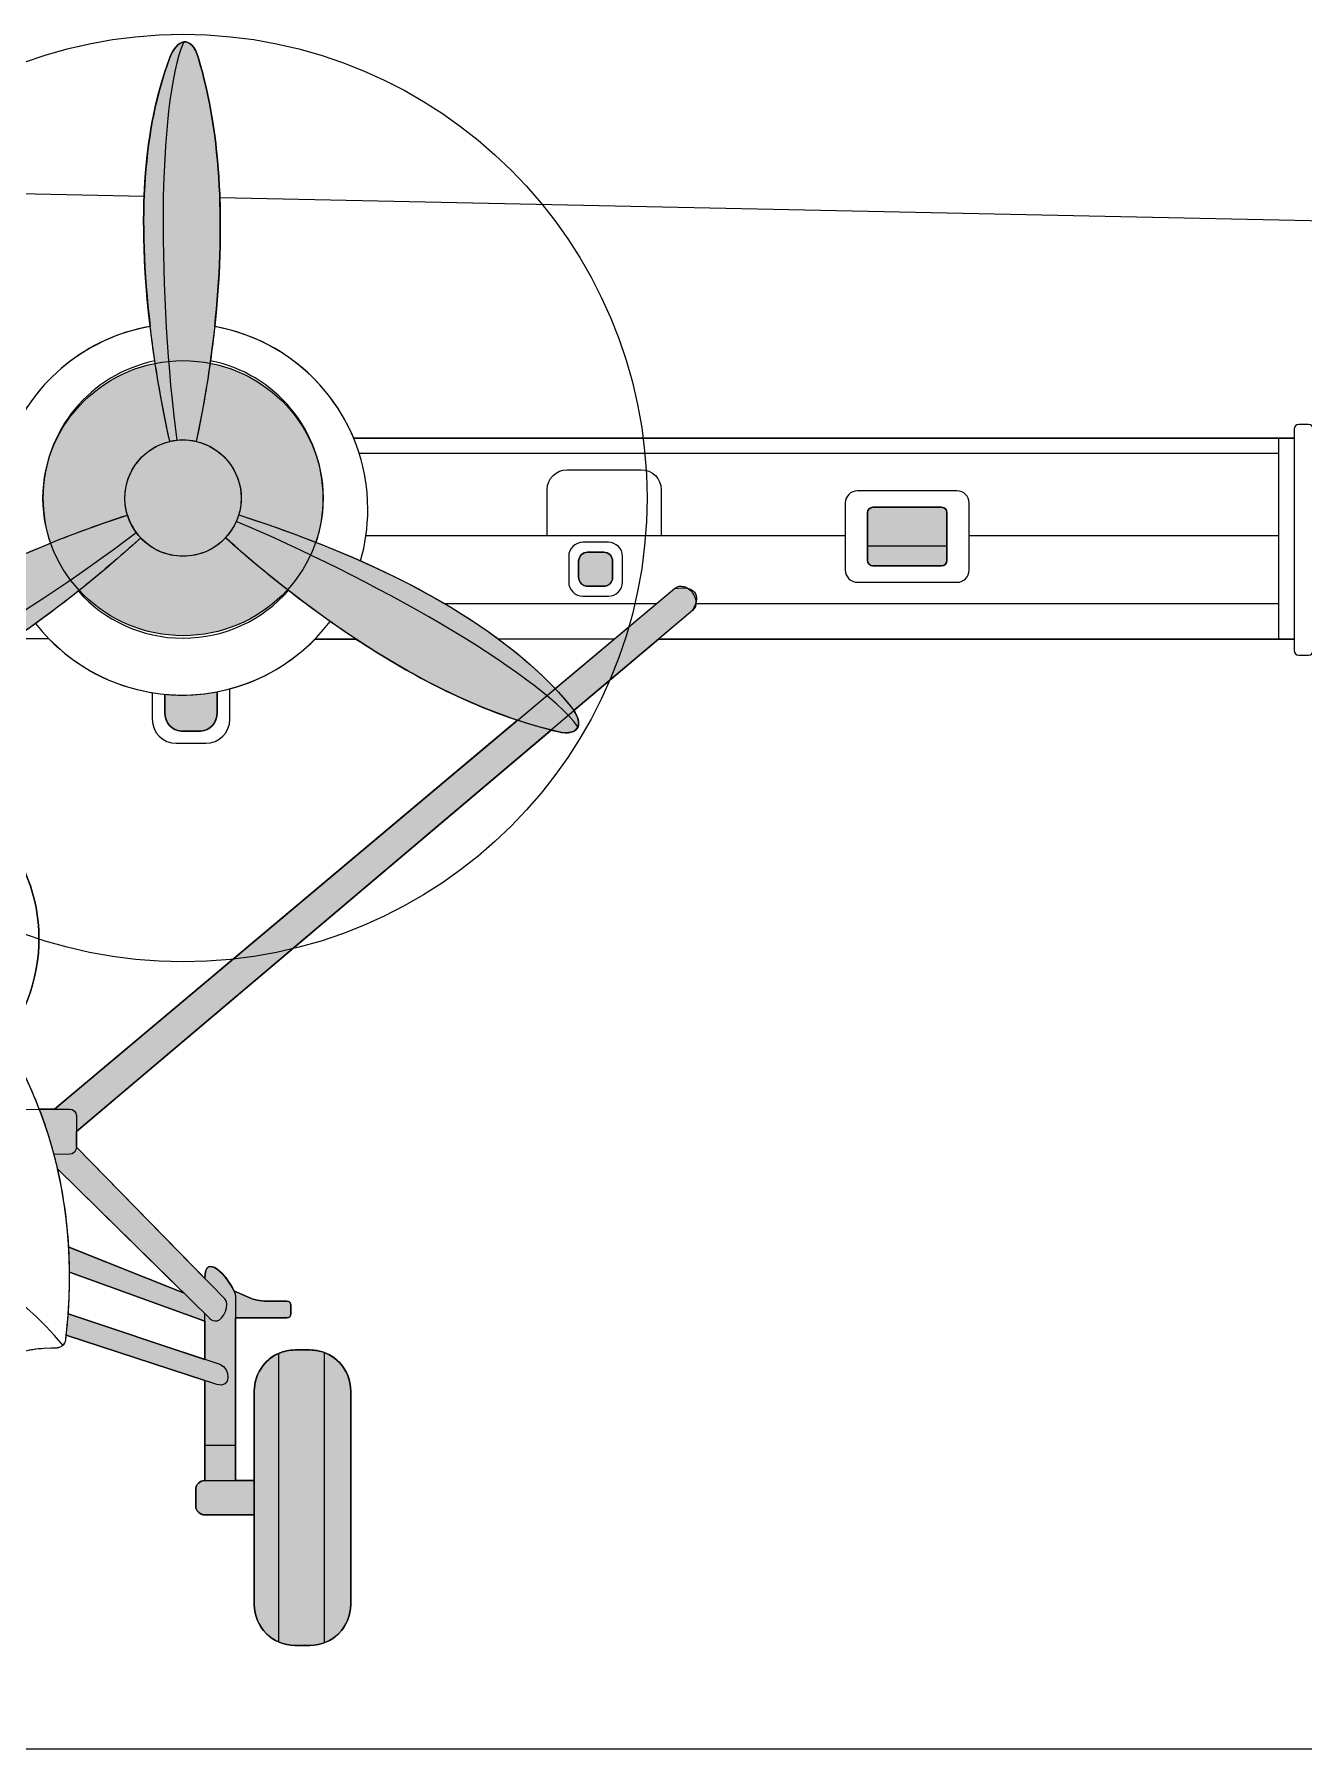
# Model space of a CAD drawing. Extents: x 65 to 351, y 40 to 244.
# Drawn here: x 258.28 to 277.79, y 198.08 to 224.43 of the extents above; entities that cross this region are included whole.
import ezdxf

# ---------------------------------------------------------------- set-up
doc = ezdxf.new("R2010")
doc.units = 0
doc.header["$MEASUREMENT"] = 0
doc.layers.add('4-VIEW', color=7, linetype='CONTINUOUS')
doc.layers.add('SOLIDS', color=7, linetype='CONTINUOUS')

# ---------------------------------------------------------------- blocks, each defined once
blk = doc.blocks.new('BLOCK_3')
at = {"layer": '4-VIEW', "color": 7}
for points in [[(252.553, 222.097), (259.972, 221.94)], [(261.134, 221.916), (312.881, 220.829)], [(263.191, 218.218), (277.643, 218.218)], [(277.404, 218.218), (277.404, 215.133)], [(263.274, 217.99), (277.404, 217.99)], [(263.38, 216.725), (270.745, 216.725)], [(272.65, 216.725), (277.404, 216.725)], [(271.088, 216.565), (272.307, 216.565)], [(264.582, 215.68), (267.849, 215.68)], [(268.451, 215.68), (277.404, 215.68)], [(257.977, 215.141), (258.512, 215.141)], [(262.598, 215.133), (263.223, 215.133)], [(265.416, 215.133), (267.197, 215.133)], [(267.877, 215.133), (277.643, 215.133)], [(258.592, 207.908), (265.709, 213.883)], [(266.224, 213.733), (258.931, 207.56)], [(256.927, 207.903), (258.36, 207.908)], [(258.812, 205.788), (260.578, 205.084)], [(258.825, 205.402), (260.903, 204.646)], [(260.903, 204.061), (260.903, 204.765)], [(262.036, 204.15), (262.036, 199.721)], [(262.738, 204.165), (262.738, 199.712)], [(260.903, 202.198), (260.904, 203.733)], [(260.903, 202.742), (261.374, 202.742)]]:
    blk.add_lwpolyline(points, dxfattribs=at)
for points, knots in [([(260.569, 210.169), (264.506, 210.169), (267.699, 213.36), (267.699, 217.298), (267.699, 221.235), (264.506, 224.427), (260.569, 224.427), (256.632, 224.427), (253.439, 221.235), (253.439, 217.298), (253.439, 213.36), (256.632, 210.169), (260.569, 210.169)], [0, 0, 0, 0, 1, 1, 1, 2, 2, 2, 3, 3, 3, 4, 4, 4, 4]), ([(260.36, 224.054), (259.834, 222.648), (259.828, 220.657), (260.365, 218.168), (260.497, 218.199), (260.637, 218.2), (260.772, 218.168), (261.197, 220.195), (261.317, 222.37), (260.801, 224.074), (260.7, 224.407), (260.483, 224.381), (260.36, 224.054), (260.36, 224.054), (260.36, 224.054), (260.36, 224.054)], [0, 0, 0, 0, 1, 1, 1, 2, 2, 2, 3, 3, 3, 4, 4, 4, 5, 5, 5, 5]), ([(260.064, 219.936), (258.722, 219.704), (257.7, 218.534), (257.7, 217.125), (257.7, 216.838), (257.742, 216.561), (257.821, 216.3)], [0, 0, 0, 0, 1, 1, 1, 2, 2, 2, 2]), ([(263.297, 216.334), (263.369, 216.585), (263.408, 216.85), (263.408, 217.125), (263.408, 218.53), (262.392, 219.698), (261.055, 219.935)], [0, 0, 0, 0, 1, 1, 1, 2, 2, 2, 2]), ([(260.136, 219.407), (259.155, 219.207), (258.416, 218.338), (258.416, 217.298), (258.416, 217.056), (258.456, 216.823), (258.53, 216.606)], [0, 0, 0, 0, 1, 1, 1, 2, 2, 2, 2]), ([(262.613, 216.618), (262.684, 216.832), (262.722, 217.06), (262.722, 217.298), (262.722, 218.343), (261.977, 219.214), (260.99, 219.41)], [0, 0, 0, 0, 1, 1, 1, 2, 2, 2, 2]), ([(277.714, 218.43), (277.714, 218.43), (277.866, 218.43), (277.866, 218.43), (277.906, 218.43), (277.938, 218.398), (277.938, 218.359), (277.938, 218.359), (277.938, 214.957), (277.938, 214.957), (277.938, 214.917), (277.906, 214.885), (277.866, 214.885), (277.866, 214.885), (277.714, 214.885), (277.714, 214.885), (277.675, 214.885), (277.643, 214.917), (277.643, 214.957), (277.643, 214.957), (277.643, 218.359), (277.643, 218.359), (277.643, 218.398), (277.675, 218.43), (277.714, 218.43), (277.714, 218.43), (277.714, 218.43), (277.714, 218.43)], [0, 0, 0, 0, 1, 1, 1, 2, 2, 2, 3, 3, 3, 4, 4, 4, 5, 5, 5, 6, 6, 6, 7, 7, 7, 8, 8, 8, 9, 9, 9, 9]), ([(260.569, 216.404), (261.063, 216.404), (261.463, 216.804), (261.463, 217.298), (261.463, 217.792), (261.063, 218.192), (260.569, 218.192), (260.075, 218.192), (259.675, 217.792), (259.675, 217.298), (259.675, 216.804), (260.075, 216.404), (260.569, 216.404), (260.569, 216.404), (260.569, 216.404), (260.569, 216.404)], [0, 0, 0, 0, 1, 1, 1, 2, 2, 2, 3, 3, 3, 4, 4, 4, 5, 5, 5, 5]), ([(266.165, 216.725), (266.165, 216.725), (266.165, 217.428), (266.165, 217.428), (266.165, 217.597), (266.303, 217.735), (266.472, 217.735), (266.472, 217.735), (267.61, 217.735), (267.61, 217.735), (267.779, 217.735), (267.917, 217.597), (267.917, 217.428), (267.917, 217.428), (267.917, 216.725), (267.917, 216.725)], [0, 0, 0, 0, 1, 1, 1, 2, 2, 2, 3, 3, 3, 4, 4, 4, 5, 5, 5, 5]), ([(270.933, 217.411), (270.933, 217.411), (272.462, 217.411), (272.462, 217.411), (272.565, 217.411), (272.65, 217.326), (272.65, 217.223), (272.65, 217.223), (272.65, 216.192), (272.65, 216.192), (272.65, 216.088), (272.565, 216.004), (272.462, 216.004), (272.462, 216.004), (270.933, 216.004), (270.933, 216.004), (270.83, 216.004), (270.745, 216.088), (270.745, 216.192), (270.745, 216.192), (270.745, 217.223), (270.745, 217.223), (270.745, 217.326), (270.83, 217.411), (270.933, 217.411), (270.933, 217.411), (270.933, 217.411), (270.933, 217.411)], [0, 0, 0, 0, 1, 1, 1, 2, 2, 2, 3, 3, 3, 4, 4, 4, 5, 5, 5, 6, 6, 6, 7, 7, 7, 8, 8, 8, 9, 9, 9, 9]), ([(271.169, 217.157), (271.169, 217.157), (272.226, 217.157), (272.226, 217.157), (272.271, 217.157), (272.307, 217.121), (272.307, 217.076), (272.307, 217.076), (272.307, 216.338), (272.307, 216.338), (272.307, 216.294), (272.271, 216.257), (272.226, 216.257), (272.226, 216.257), (271.169, 216.257), (271.169, 216.257), (271.125, 216.257), (271.088, 216.294), (271.088, 216.338), (271.088, 216.338), (271.088, 217.076), (271.088, 217.076), (271.088, 217.121), (271.125, 217.157), (271.169, 217.157), (271.169, 217.157), (271.169, 217.157), (271.169, 217.157)], [0, 0, 0, 0, 1, 1, 1, 2, 2, 2, 3, 3, 3, 4, 4, 4, 5, 5, 5, 6, 6, 6, 7, 7, 7, 8, 8, 8, 9, 9, 9, 9]), ([(254.823, 213.739), (256.304, 213.986), (258.03, 214.976), (259.918, 216.685), (259.825, 216.785), (259.754, 216.905), (259.714, 217.038), (257.747, 216.393), (255.802, 215.41), (254.585, 214.111), (254.347, 213.857), (254.478, 213.682), (254.823, 213.739), (254.823, 213.739), (254.823, 213.739), (254.823, 213.739)], [0, 0, 0, 0, 1, 1, 1, 2, 2, 2, 3, 3, 3, 4, 4, 4, 5, 5, 5, 5]), ([(266.524, 214.101), (265.57, 215.26), (263.849, 216.261), (261.425, 217.04), (261.386, 216.91), (261.317, 216.789), (261.222, 216.687), (262.764, 215.306), (264.588, 214.114), (266.321, 213.709), (266.661, 213.63), (266.746, 213.831), (266.524, 214.101), (266.524, 214.101), (266.524, 214.101), (266.524, 214.101)], [0, 0, 0, 0, 1, 1, 1, 2, 2, 2, 3, 3, 3, 4, 4, 4, 5, 5, 5, 5]), ([(266.714, 216.619), (266.714, 216.619), (267.105, 216.619), (267.105, 216.619), (267.225, 216.619), (267.323, 216.521), (267.323, 216.401), (267.323, 216.401), (267.323, 216.009), (267.323, 216.009), (267.323, 215.889), (267.225, 215.791), (267.105, 215.791), (267.105, 215.791), (266.714, 215.791), (266.714, 215.791), (266.594, 215.791), (266.495, 215.889), (266.495, 216.009), (266.495, 216.009), (266.495, 216.401), (266.495, 216.401), (266.495, 216.521), (266.594, 216.619), (266.714, 216.619), (266.714, 216.619), (266.714, 216.619), (266.714, 216.619)], [0, 0, 0, 0, 1, 1, 1, 2, 2, 2, 3, 3, 3, 4, 4, 4, 5, 5, 5, 6, 6, 6, 7, 7, 7, 8, 8, 8, 9, 9, 9, 9]), ([(266.786, 216.466), (266.786, 216.466), (267.033, 216.466), (267.033, 216.466), (267.109, 216.466), (267.171, 216.404), (267.171, 216.329), (267.171, 216.329), (267.171, 216.082), (267.171, 216.082), (267.171, 216.006), (267.109, 215.944), (267.033, 215.944), (267.033, 215.944), (266.786, 215.944), (266.786, 215.944), (266.71, 215.944), (266.648, 216.006), (266.648, 216.082), (266.648, 216.082), (266.648, 216.329), (266.648, 216.329), (266.648, 216.404), (266.71, 216.466), (266.786, 216.466), (266.786, 216.466), (266.786, 216.466), (266.786, 216.466)], [0, 0, 0, 0, 1, 1, 1, 2, 2, 2, 3, 3, 3, 4, 4, 4, 5, 5, 5, 6, 6, 6, 7, 7, 7, 8, 8, 8, 9, 9, 9, 9]), ([(258.96, 215.868), (259.354, 215.424), (259.929, 215.145), (260.569, 215.145), (261.214, 215.145), (261.793, 215.428), (262.188, 215.878)], [0, 0, 0, 0, 1, 1, 1, 2, 2, 2, 2]), ([(266.287, 214.369), (266.287, 214.369), (268.119, 215.907), (268.119, 215.907), (268.304, 216.062), (268.569, 215.718), (268.396, 215.571), (268.396, 215.571), (266.576, 214.031), (266.576, 214.031)], [0, 0, 0, 0, 1, 1, 1, 2, 2, 2, 3, 3, 3, 3]), ([(258.304, 215.37), (258.826, 214.701), (259.64, 214.271), (260.554, 214.271), (261.483, 214.271), (262.308, 214.715), (262.829, 215.402)], [0, 0, 0, 0, 1, 1, 1, 2, 2, 2, 2]), ([(260.095, 214.308), (260.095, 214.308), (260.095, 213.899), (260.095, 213.899), (260.095, 213.695), (260.261, 213.53), (260.464, 213.53), (260.464, 213.53), (260.919, 213.53), (260.919, 213.53), (261.122, 213.53), (261.288, 213.695), (261.288, 213.899), (261.288, 213.899), (261.288, 214.367), (261.288, 214.367)], [0, 0, 0, 0, 1, 1, 1, 2, 2, 2, 3, 3, 3, 4, 4, 4, 5, 5, 5, 5]), ([(260.29, 214.283), (260.29, 214.283), (260.29, 214.004), (260.29, 214.004), (260.29, 213.846), (260.401, 213.718), (260.538, 213.718), (260.538, 213.718), (260.844, 213.718), (260.844, 213.718), (260.981, 213.718), (261.093, 213.846), (261.093, 214.004), (261.093, 214.004), (261.093, 214.322), (261.093, 214.322)], [0, 0, 0, 0, 1, 1, 1, 2, 2, 2, 3, 3, 3, 4, 4, 4, 5, 5, 5, 5]), ([(253.17, 202.027), (253.91, 202.668), (255.452, 203.375), (258.078, 204.171), (258.2, 204.208), (258.309, 204.226), (258.437, 204.232), (258.437, 204.232), (258.634, 204.24), (258.634, 204.24), (258.703, 204.243), (258.758, 204.293), (258.766, 204.361), (259.323, 208.996), (255.878, 212.087), (252.376, 212.087), (248.872, 212.087), (245.428, 208.996), (245.985, 204.361), (245.993, 204.293), (246.048, 204.243), (246.117, 204.24), (246.117, 204.24), (246.314, 204.232), (246.314, 204.232), (246.441, 204.226), (246.551, 204.208), (246.674, 204.171), (249.298, 203.375), (250.842, 202.668), (251.581, 202.027)], [0, 0, 0, 0, 1, 1, 1, 2, 2, 2, 3, 3, 3, 4, 4, 4, 5, 5, 5, 6, 6, 6, 7, 7, 7, 8, 8, 8, 9, 9, 9, 10, 10, 10, 10]), ([(258.36, 207.908), (258.36, 207.908), (258.824, 207.908), (258.824, 207.908), (258.883, 207.908), (258.931, 207.859), (258.931, 207.8), (258.931, 207.8), (258.931, 207.321), (258.931, 207.321), (258.931, 207.261), (258.883, 207.213), (258.825, 207.213), (258.825, 207.213), (258.584, 207.211), (258.584, 207.211)], [0, 0, 0, 0, 1, 1, 1, 2, 2, 2, 3, 3, 3, 4, 4, 4, 5, 5, 5, 5]), ([(258.641, 206.991), (258.641, 206.991), (260.983, 204.686), (260.983, 204.686), (261.013, 204.656), (261.053, 204.645), (261.094, 204.653), (261.187, 204.672), (261.296, 204.902), (261.211, 204.99), (261.211, 204.99), (258.931, 207.321), (258.931, 207.321)], [0, 0, 0, 0, 1, 1, 1, 2, 2, 2, 3, 3, 3, 4, 4, 4, 4]), ([(258.724, 204.277), (257.372, 205.901), (255, 206.705), (252.376, 206.705), (249.751, 206.705), (247.379, 205.901), (246.027, 204.277)], [0, 0, 0, 0, 1, 1, 1, 2, 2, 2, 2]), ([(260.903, 205.305), (260.903, 205.782), (261.374, 205.199), (261.374, 205.027), (261.374, 205.027), (261.374, 202.198), (261.374, 202.198)], [0, 0, 0, 0, 1, 1, 1, 2, 2, 2, 2]), ([(261.351, 205.113), (261.351, 205.113), (261.557, 205.021), (261.557, 205.021), (261.658, 204.976), (261.753, 204.956), (261.864, 204.956), (261.864, 204.956), (262.165, 204.956), (262.165, 204.956), (262.199, 204.956), (262.227, 204.928), (262.227, 204.894), (262.227, 204.894), (262.227, 204.758), (262.227, 204.758), (262.227, 204.724), (262.199, 204.697), (262.165, 204.697), (262.165, 204.697), (261.374, 204.697), (261.374, 204.697)], [0, 0, 0, 0, 1, 1, 1, 2, 2, 2, 3, 3, 3, 4, 4, 4, 5, 5, 5, 6, 6, 6, 7, 7, 7, 7]), ([(258.805, 204.762), (258.805, 204.762), (261.133, 203.984), (261.133, 203.984), (261.306, 203.926), (261.31, 203.601), (261.086, 203.674), (261.086, 203.674), (258.774, 204.432), (258.774, 204.432)], [0, 0, 0, 0, 1, 1, 1, 2, 2, 2, 3, 3, 3, 3]), ([(262.29, 204.204), (262.29, 204.204), (262.519, 204.204), (262.519, 204.204), (262.864, 204.204), (263.146, 203.922), (263.146, 203.577), (263.146, 203.577), (263.146, 200.292), (263.146, 200.292), (263.146, 199.947), (262.864, 199.664), (262.519, 199.664), (262.519, 199.664), (262.29, 199.664), (262.29, 199.664), (261.945, 199.664), (261.663, 199.947), (261.663, 200.292), (261.663, 200.292), (261.663, 203.577), (261.663, 203.577), (261.663, 203.922), (261.945, 204.204), (262.29, 204.204), (262.29, 204.204), (262.29, 204.204), (262.29, 204.204)], [0, 0, 0, 0, 1, 1, 1, 2, 2, 2, 3, 3, 3, 4, 4, 4, 5, 5, 5, 6, 6, 6, 7, 7, 7, 8, 8, 8, 9, 9, 9, 9]), ([(261.663, 201.67), (261.663, 201.67), (260.903, 201.67), (260.903, 201.67), (260.826, 201.67), (260.764, 201.733), (260.764, 201.809), (260.764, 201.809), (260.764, 202.06), (260.764, 202.06), (260.764, 202.136), (260.826, 202.198), (260.903, 202.198), (260.903, 202.198), (261.663, 202.198), (261.663, 202.198)], [0, 0, 0, 0, 1, 1, 1, 2, 2, 2, 3, 3, 3, 4, 4, 4, 5, 5, 5, 5])]:
    blk.add_open_spline(points, degree=3, knots=knots, dxfattribs=at)
for points in [[(260.579, 224.311), (260.161, 223.335), (260.19, 220.352), (260.472, 218.186)], [(266.638, 213.783), (266.002, 214.633), (263.403, 216.099), (261.387, 216.937)], [(254.491, 213.8), (255.545, 213.925), (258.114, 215.442), (259.848, 216.77)], [(254.002, 212.538), (256.439, 214.425), (259.597, 211.601), (257.851, 208.947)]]:
    blk.add_open_spline(points, degree=3, dxfattribs=at)

msp = doc.modelspace()

# ---------------------------------------------------------------- hatches: boundary and pattern name
at = {"layer": 'SOLIDS'}
h = msp.add_hatch(color=252, dxfattribs=at)
edge = h.paths.add_edge_path()
edge.add_spline(control_points=[(260.365, 218.168), (259.97, 218.076), (259.675, 217.721), (259.675, 217.297), (259.675, 217.207), (259.689, 217.12), (259.714, 217.038), (259.316, 216.908), (258.92, 216.764), (258.53, 216.606), (258.366, 216.54), (258.204, 216.471), (258.043, 216.4), (256.691, 215.802), (255.453, 215.037), (254.585, 214.11), (254.461, 213.978), (254.437, 213.868), (254.491, 213.8), (254.491, 213.8), (254.491, 213.8), (254.491, 213.8), (254.541, 213.737), (254.657, 213.711), (254.823, 213.739), (255.934, 213.924), (257.184, 214.528), (258.537, 215.541), (258.676, 215.645), (258.817, 215.754), (258.959, 215.868), (259.273, 216.119), (259.593, 216.391), (259.918, 216.685), (259.918, 216.685), (259.918, 216.685), (259.918, 216.685), (260.081, 216.512), (260.312, 216.404), (260.569, 216.404), (260.826, 216.404), (261.058, 216.512), (261.222, 216.686), (261.533, 216.407), (261.856, 216.136), (262.188, 215.877), (262.327, 215.769), (262.468, 215.662), (262.61, 215.559), (263.803, 214.686), (265.085, 213.997), (266.321, 213.709), (266.497, 213.668), (266.606, 213.702), (266.637, 213.782), (266.637, 213.782), (266.637, 213.782), (266.637, 213.782), (266.667, 213.857), (266.631, 213.971), (266.524, 214.101), (265.808, 214.97), (264.66, 215.751), (263.107, 216.416), (262.946, 216.484), (262.782, 216.552), (262.613, 216.618), (262.238, 216.765), (261.842, 216.905), (261.425, 217.039), (261.425, 217.039), (261.425, 217.04), (261.425, 217.04), (261.45, 217.121), (261.463, 217.208), (261.463, 217.297), (261.463, 217.721), (261.168, 218.076), (260.772, 218.168), (260.858, 218.578), (260.932, 218.993), (260.99, 219.409), (261.014, 219.584), (261.036, 219.759), (261.055, 219.934), (261.214, 221.404), (261.169, 222.859), (260.801, 224.073), (260.749, 224.247), (260.665, 224.323), (260.579, 224.31), (260.579, 224.31), (260.579, 224.31), (260.579, 224.31), (260.5, 224.299), (260.419, 224.211), (260.36, 224.053), (259.965, 222.998), (259.863, 221.614), (260.064, 219.936), (260.085, 219.763), (260.109, 219.587), (260.136, 219.407), (260.196, 219.009), (260.272, 218.596), (260.365, 218.168)], knot_values=[0, 0, 0, 0, 1, 1, 1, 2, 2, 2, 3, 3, 3, 4, 4, 4, 5, 5, 5, 6, 6, 6, 7, 7, 7, 8, 8, 8, 9, 9, 9, 10, 10, 10, 11, 11, 11, 12, 12, 12, 13, 13, 13, 14, 14, 14, 15, 15, 15, 16, 16, 16, 17, 17, 17, 18, 18, 18, 19, 19, 19, 20, 20, 20, 21, 21, 21, 22, 22, 22, 23, 23, 23, 24, 24, 24, 25, 25, 25, 26, 26, 26, 27, 27, 27, 28, 28, 28, 29, 29, 29, 30, 30, 30, 31, 31, 31, 32, 32, 32, 33, 33, 33, 34, 34, 34, 35, 35, 35, 35], degree=3, periodic=1)
h = msp.add_hatch(color=252, dxfattribs=at)
edge = h.paths.add_edge_path()
edge.add_spline(control_points=[(260.569, 219.411), (259.383, 219.411), (258.416, 218.462), (258.416, 217.297), (258.416, 216.133), (259.383, 215.183), (260.569, 215.183), (261.755, 215.183), (262.722, 216.133), (262.722, 217.297), (262.722, 218.462), (261.755, 219.411), (260.569, 219.411)], knot_values=[0, 0, 0, 0, 1, 1, 1, 2, 2, 2, 3, 3, 3, 4, 4, 4, 4], degree=3, periodic=1)
h = msp.add_hatch(color=252, dxfattribs=at)
edge = h.paths.add_edge_path()
edge.add_spline(control_points=[(271.088, 217.076), (271.088, 217.076), (271.088, 216.565), (271.088, 216.565), (271.088, 216.565), (271.088, 216.337), (271.088, 216.337), (271.088, 216.293), (271.125, 216.257), (271.169, 216.257), (271.169, 216.257), (272.226, 216.257), (272.226, 216.257), (272.271, 216.257), (272.307, 216.293), (272.307, 216.337), (272.307, 216.337), (272.307, 216.565), (272.307, 216.565), (272.307, 216.565), (272.307, 217.076), (272.307, 217.076), (272.307, 217.12), (272.271, 217.157), (272.226, 217.157), (272.226, 217.157), (271.169, 217.157), (271.169, 217.157), (271.125, 217.157), (271.088, 217.12), (271.088, 217.076)], knot_values=[0, 0, 0, 0, 1, 1, 1, 2, 2, 2, 3, 3, 3, 4, 4, 4, 5, 5, 5, 6, 6, 6, 7, 7, 7, 8, 8, 8, 9, 9, 9, 10, 10, 10, 10], degree=3, periodic=1)
h = msp.add_hatch(color=255, dxfattribs=at)
edge = h.paths.add_edge_path()
edge.add_spline(control_points=[(266.648, 216.328), (266.648, 216.328), (266.648, 216.081), (266.648, 216.081), (266.648, 216.005), (266.71, 215.944), (266.786, 215.944), (266.786, 215.944), (267.033, 215.944), (267.033, 215.944), (267.109, 215.944), (267.171, 216.005), (267.171, 216.081), (267.171, 216.081), (267.171, 216.328), (267.171, 216.328), (267.171, 216.404), (267.109, 216.466), (267.033, 216.466), (267.033, 216.466), (266.786, 216.466), (266.786, 216.466), (266.71, 216.466), (266.648, 216.404), (266.648, 216.328)], knot_values=[0, 0, 0, 0, 1, 1, 1, 2, 2, 2, 3, 3, 3, 4, 4, 4, 5, 5, 5, 6, 6, 6, 7, 7, 7, 8, 8, 8, 8], degree=3, periodic=1)
h = msp.add_hatch(color=252, dxfattribs=at)
edge = h.paths.add_edge_path()
edge.add_spline(control_points=[(268.119, 215.907), (268.119, 215.907), (258.592, 207.907), (258.592, 207.907), (258.592, 207.907), (258.36, 207.907), (258.36, 207.907), (258.447, 207.683), (258.522, 207.45), (258.586, 207.211), (258.605, 207.138), (258.624, 207.065), (258.641, 206.99), (258.641, 206.99), (260.578, 205.084), (260.578, 205.084), (260.578, 205.084), (258.812, 205.787), (258.812, 205.787), (258.82, 205.66), (258.824, 205.532), (258.825, 205.402), (258.825, 205.402), (260.903, 204.645), (260.903, 204.645), (260.903, 204.645), (260.903, 204.06), (260.903, 204.06), (260.903, 204.06), (258.805, 204.762), (258.805, 204.762), (258.797, 204.653), (258.787, 204.543), (258.774, 204.432), (258.774, 204.432), (260.904, 203.733), (260.904, 203.733), (260.904, 203.733), (260.903, 202.741), (260.903, 202.741), (260.903, 202.741), (260.903, 202.198), (260.903, 202.198), (260.826, 202.198), (260.764, 202.136), (260.764, 202.06), (260.764, 202.06), (260.764, 201.808), (260.764, 201.808), (260.764, 201.732), (260.826, 201.67), (260.903, 201.67), (260.903, 201.67), (261.663, 201.67), (261.663, 201.67), (261.663, 201.67), (261.663, 202.198), (261.663, 202.198), (261.663, 202.198), (261.374, 202.198), (261.374, 202.198), (261.374, 202.198), (261.374, 202.741), (261.374, 202.741), (261.374, 202.741), (261.374, 204.696), (261.374, 204.696), (261.374, 204.696), (262.165, 204.696), (262.165, 204.696), (262.199, 204.696), (262.227, 204.724), (262.227, 204.758), (262.227, 204.758), (262.227, 204.893), (262.227, 204.893), (262.227, 204.928), (262.199, 204.955), (262.165, 204.955), (262.165, 204.955), (261.864, 204.955), (261.864, 204.955), (261.753, 204.955), (261.658, 204.976), (261.557, 205.021), (261.557, 205.021), (261.351, 205.113), (261.351, 205.113), (261.257, 205.334), (260.903, 205.718), (260.903, 205.304), (260.903, 205.304), (258.931, 207.32), (258.931, 207.32), (258.931, 207.32), (258.931, 207.56), (258.931, 207.56), (258.931, 207.56), (268.396, 215.571), (268.396, 215.571), (268.542, 215.813), (268.431, 215.965), (268.119, 215.907)], knot_values=[0, 0, 0, 0, 1, 1, 1, 2, 2, 2, 3, 3, 3, 4, 4, 4, 5, 5, 5, 6, 6, 6, 7, 7, 7, 8, 8, 8, 9, 9, 9, 10, 10, 10, 11, 11, 11, 12, 12, 12, 13, 13, 13, 14, 14, 14, 15, 15, 15, 16, 16, 16, 17, 17, 17, 18, 18, 18, 19, 19, 19, 20, 20, 20, 21, 21, 21, 22, 22, 22, 23, 23, 23, 24, 24, 24, 25, 25, 25, 26, 26, 26, 27, 27, 27, 28, 28, 28, 29, 29, 29, 30, 30, 30, 31, 31, 31, 32, 32, 32, 33, 33, 33, 34, 34, 34, 34], degree=3, periodic=1)
h = msp.add_hatch(color=252, dxfattribs=at)
edge = h.paths.add_edge_path()
edge.add_spline(control_points=[(260.29, 214.283), (260.29, 214.283), (260.29, 214.003), (260.29, 214.003), (260.29, 213.846), (260.401, 213.718), (260.538, 213.718), (260.538, 213.718), (260.844, 213.718), (260.844, 213.718), (260.981, 213.718), (261.093, 213.846), (261.093, 214.003), (261.093, 214.003), (261.093, 214.321), (261.093, 214.321), (260.918, 214.288), (260.738, 214.27), (260.554, 214.27), (260.465, 214.27), (260.377, 214.275), (260.29, 214.283)], knot_values=[0, 0, 0, 0, 1, 1, 1, 2, 2, 2, 3, 3, 3, 4, 4, 4, 5, 5, 5, 6, 6, 6, 7, 7, 7, 7], degree=3, periodic=1)
h = msp.add_hatch(color=252, dxfattribs=at)
edge = h.paths.add_edge_path()
edge.add_spline(control_points=[(261.663, 203.577), (261.663, 203.577), (261.663, 202.198), (261.663, 202.198), (261.663, 202.198), (261.663, 201.67), (261.663, 201.67), (261.663, 201.67), (261.663, 200.291), (261.663, 200.291), (261.663, 199.946), (261.945, 199.664), (262.29, 199.664), (262.29, 199.664), (262.519, 199.664), (262.519, 199.664), (262.864, 199.664), (263.146, 199.946), (263.146, 200.291), (263.146, 200.291), (263.146, 203.577), (263.146, 203.577), (263.146, 203.845), (262.976, 204.075), (262.738, 204.164), (262.67, 204.19), (262.595, 204.204), (262.519, 204.204), (262.519, 204.204), (262.29, 204.204), (262.29, 204.204), (262.2, 204.204), (262.114, 204.185), (262.036, 204.15), (261.817, 204.052), (261.663, 203.831), (261.663, 203.577)], knot_values=[0, 0, 0, 0, 1, 1, 1, 2, 2, 2, 3, 3, 3, 4, 4, 4, 5, 5, 5, 6, 6, 6, 7, 7, 7, 8, 8, 8, 9, 9, 9, 10, 10, 10, 11, 11, 11, 12, 12, 12, 12], degree=3, periodic=1)

# ---------------------------------------------------------------- linework, layer by layer
at = {"layer": '4-VIEW', "color": 7}
msp.add_lwpolyline([(188.91, 198.075), (316.137, 198.075)], dxfattribs=at)
at = {"layer": 'SOLIDS'}
for points, knots in [([(241.56, 218.217), (241.928, 219.103), (242.728, 219.763), (243.696, 219.934), (243.538, 221.404), (243.582, 222.859), (243.95, 224.073), (244.002, 224.246), (244.086, 224.323), (244.171, 224.31), (244.251, 224.299), (244.332, 224.211), (244.391, 224.053), (244.786, 222.998), (244.888, 221.614), (244.687, 219.936), (245.661, 219.767), (246.466, 219.105), (246.834, 218.217), (246.834, 218.217), (250.832, 218.217), (250.832, 218.217), (250.832, 218.217), (250.832, 219.323), (250.832, 219.323), (250.832, 219.385), (250.882, 219.435), (250.944, 219.435), (251.005, 219.435), (251.056, 219.385), (251.056, 219.323), (251.056, 219.323), (251.056, 218.217), (251.056, 218.217), (251.056, 218.217), (251.959, 218.217), (251.959, 218.217), (251.959, 218.217), (252.079, 223.79), (252.079, 223.79), (252.083, 223.996), (252.175, 224.092), (252.29, 224.242), (252.333, 224.299), (252.418, 224.299), (252.461, 224.242), (252.575, 224.092), (252.667, 223.996), (252.672, 223.79), (252.672, 223.79), (252.79, 218.217), (252.79, 218.217), (252.79, 218.217), (257.917, 218.217), (257.917, 218.217), (258.286, 219.105), (259.09, 219.767), (260.064, 219.936), (259.863, 221.614), (259.965, 222.998), (260.36, 224.053), (260.419, 224.211), (260.5, 224.299), (260.579, 224.31), (260.665, 224.323), (260.749, 224.247), (260.801, 224.073), (261.169, 222.859), (261.214, 221.404), (261.055, 219.934), (262.024, 219.763), (262.824, 219.103), (263.191, 218.217), (263.191, 218.217), (277.404, 218.217), (277.404, 218.217), (277.404, 218.217), (277.643, 218.217), (277.643, 218.217), (277.643, 218.217), (277.643, 218.358), (277.643, 218.358), (277.643, 218.398), (277.675, 218.43), (277.714, 218.43), (277.714, 218.43), (277.866, 218.43), (277.866, 218.43), (277.906, 218.43), (277.938, 218.398), (277.938, 218.358), (277.938, 218.358), (277.938, 218.255), (277.938, 218.255), (277.938, 218.255), (312.881, 219.445), (312.881, 219.445), (312.881, 219.445), (312.881, 220.872), (312.881, 220.872), (312.881, 220.931), (312.929, 220.98), (312.989, 220.98), (313.051, 220.98), (313.102, 220.936), (313.102, 220.872), (313.102, 220.872), (313.102, 219.453), (313.102, 219.453), (313.102, 219.453), (313.106, 219.454), (313.106, 219.454), (313.106, 219.454), (313.106, 219.744), (313.106, 219.744), (313.106, 219.763), (313.121, 219.779), (313.141, 219.779), (313.141, 219.779), (313.217, 219.779), (313.217, 219.779), (313.217, 219.779), (313.576, 219.967), (313.576, 219.967), (313.595, 219.977), (313.613, 219.984), (313.633, 219.988), (313.646, 219.991), (313.661, 219.992), (313.676, 219.992), (313.676, 219.992), (315.024, 219.992), (315.024, 219.992), (315.061, 219.992), (315.095, 219.984), (315.125, 219.968), (315.159, 219.95), (315.188, 219.922), (315.209, 219.886), (315.209, 219.886), (315.77, 218.936), (315.77, 218.936), (315.77, 218.936), (316.034, 218.936), (316.034, 218.936), (316.093, 218.936), (316.142, 218.887), (316.142, 218.828), (316.142, 218.828), (316.142, 218.723), (316.142, 218.723), (316.142, 218.664), (316.093, 218.616), (316.034, 218.616), (316.034, 218.616), (315.759, 218.616), (315.759, 218.616), (315.759, 218.616), (315.275, 217.585), (315.275, 217.585), (315.259, 217.552), (315.237, 217.524), (315.209, 217.503), (315.174, 217.477), (315.13, 217.462), (315.083, 217.462), (315.083, 217.462), (313.711, 217.444), (313.711, 217.444), (313.683, 217.444), (313.657, 217.448), (313.633, 217.457), (313.606, 217.467), (313.582, 217.482), (313.56, 217.503), (313.56, 217.503), (313.179, 217.865), (313.179, 217.865), (313.179, 217.865), (313.141, 217.865), (313.141, 217.865), (313.121, 217.865), (313.106, 217.881), (313.106, 217.9), (313.106, 217.9), (277.938, 215.117), (277.938, 215.117), (277.938, 215.117), (277.938, 214.956), (277.938, 214.956), (277.938, 214.917), (277.906, 214.885), (277.866, 214.885), (277.866, 214.885), (277.714, 214.885), (277.714, 214.885), (277.675, 214.885), (277.643, 214.917), (277.643, 214.956), (277.643, 214.956), (277.643, 215.132), (277.643, 215.132), (277.643, 215.132), (277.404, 215.132), (277.404, 215.132), (277.404, 215.132), (267.877, 215.132), (267.877, 215.132), (267.877, 215.132), (266.576, 214.031), (266.576, 214.031), (266.642, 213.93), (266.661, 213.843), (266.638, 213.782), (266.606, 213.702), (266.498, 213.667), (266.321, 213.709), (266.289, 213.716), (266.256, 213.724), (266.224, 213.732), (266.224, 213.732), (258.931, 207.56), (258.931, 207.56), (258.931, 207.56), (258.931, 207.32), (258.931, 207.32), (258.931, 207.32), (260.903, 205.304), (260.903, 205.304), (260.903, 205.718), (261.257, 205.334), (261.351, 205.113), (261.351, 205.113), (261.557, 205.021), (261.557, 205.021), (261.658, 204.976), (261.753, 204.955), (261.864, 204.955), (261.864, 204.955), (262.165, 204.955), (262.165, 204.955), (262.199, 204.955), (262.227, 204.928), (262.227, 204.893), (262.227, 204.893), (262.227, 204.758), (262.227, 204.758), (262.227, 204.724), (262.199, 204.696), (262.165, 204.696), (262.165, 204.696), (261.374, 204.696), (261.374, 204.696), (261.374, 204.696), (261.374, 202.741), (261.374, 202.741), (261.374, 202.741), (261.374, 202.198), (261.374, 202.198), (261.374, 202.198), (261.663, 202.198), (261.663, 202.198), (261.663, 202.198), (261.663, 203.577), (261.663, 203.577), (261.663, 203.831), (261.817, 204.052), (262.036, 204.15), (262.114, 204.185), (262.2, 204.204), (262.29, 204.204), (262.29, 204.204), (262.519, 204.204), (262.519, 204.204), (262.595, 204.204), (262.67, 204.19), (262.738, 204.164), (262.976, 204.075), (263.146, 203.845), (263.146, 203.577), (263.146, 203.577), (263.146, 200.291), (263.146, 200.291), (263.146, 199.946), (262.864, 199.664), (262.519, 199.664), (262.519, 199.664), (262.29, 199.664), (262.29, 199.664), (261.945, 199.664), (261.663, 199.946), (261.663, 200.291), (261.663, 200.291), (261.663, 201.67), (261.663, 201.67), (261.663, 201.67), (260.903, 201.67), (260.903, 201.67), (260.826, 201.67), (260.764, 201.732), (260.764, 201.808), (260.764, 201.808), (260.764, 202.06), (260.764, 202.06), (260.764, 202.136), (260.826, 202.198), (260.903, 202.198), (260.903, 202.198), (260.903, 202.741), (260.903, 202.741), (260.903, 202.741), (260.904, 203.733), (260.904, 203.733), (260.904, 203.733), (258.774, 204.432), (258.774, 204.432), (258.771, 204.408), (258.769, 204.385), (258.766, 204.361), (258.762, 204.328), (258.747, 204.298), (258.724, 204.277), (258.7, 204.255), (258.669, 204.241), (258.634, 204.239), (258.634, 204.239), (258.437, 204.231), (258.437, 204.231), (258.376, 204.229), (258.319, 204.223), (258.263, 204.214), (258.202, 204.204), (258.142, 204.19), (258.078, 204.17), (257.226, 203.912), (256.488, 203.663), (255.854, 203.423), (254.536, 202.923), (253.67, 202.46), (253.17, 202.027), (253.17, 202.027), (253.17, 201.064), (253.17, 201.064), (253.17, 201.004), (253.122, 200.956), (253.063, 200.956), (253.063, 200.956), (252.934, 200.956), (252.934, 200.956), (252.934, 200.956), (252.934, 200.304), (252.934, 200.304), (252.934, 199.997), (252.683, 199.746), (252.376, 199.746), (252.068, 199.746), (251.817, 199.997), (251.817, 200.304), (251.817, 200.304), (251.817, 200.956), (251.817, 200.956), (251.817, 200.956), (251.689, 200.956), (251.689, 200.956), (251.629, 200.956), (251.581, 201.004), (251.581, 201.064), (251.581, 201.064), (251.581, 202.027), (251.581, 202.027), (251.081, 202.46), (250.215, 202.923), (248.897, 203.423), (248.263, 203.663), (247.525, 203.912), (246.674, 204.17), (246.61, 204.19), (246.55, 204.204), (246.489, 204.214), (246.432, 204.223), (246.375, 204.229), (246.314, 204.231), (246.314, 204.231), (246.117, 204.239), (246.117, 204.239), (246.082, 204.241), (246.051, 204.255), (246.027, 204.277), (246.005, 204.298), (245.989, 204.328), (245.985, 204.361), (245.983, 204.385), (245.98, 204.408), (245.977, 204.432), (245.977, 204.432), (243.847, 203.733), (243.847, 203.733), (243.847, 203.733), (243.848, 202.741), (243.848, 202.741), (243.848, 202.741), (243.848, 202.198), (243.848, 202.198), (243.924, 202.198), (243.987, 202.136), (243.987, 202.06), (243.987, 202.06), (243.987, 201.808), (243.987, 201.808), (243.987, 201.732), (243.924, 201.67), (243.848, 201.67), (243.848, 201.67), (243.088, 201.67), (243.088, 201.67), (243.088, 201.67), (243.088, 200.291), (243.088, 200.291), (243.088, 199.946), (242.806, 199.664), (242.461, 199.664), (242.461, 199.664), (242.232, 199.664), (242.232, 199.664), (241.887, 199.664), (241.606, 199.946), (241.606, 200.291), (241.606, 200.291), (241.606, 203.577), (241.606, 203.577), (241.606, 203.845), (241.775, 204.075), (242.013, 204.164), (242.082, 204.19), (242.155, 204.204), (242.232, 204.204), (242.232, 204.204), (242.461, 204.204), (242.461, 204.204), (242.551, 204.204), (242.637, 204.185), (242.715, 204.15), (242.934, 204.052), (243.088, 203.831), (243.088, 203.577), (243.088, 203.577), (243.088, 202.198), (243.088, 202.198), (243.088, 202.198), (243.377, 202.198), (243.377, 202.198), (243.377, 202.198), (243.377, 202.741), (243.377, 202.741), (243.377, 202.741), (243.377, 204.696), (243.377, 204.696), (243.377, 204.696), (242.586, 204.696), (242.586, 204.696), (242.552, 204.696), (242.525, 204.724), (242.525, 204.758), (242.525, 204.758), (242.525, 204.893), (242.525, 204.893), (242.525, 204.928), (242.552, 204.955), (242.586, 204.955), (242.586, 204.955), (242.887, 204.955), (242.887, 204.955), (242.998, 204.955), (243.093, 204.976), (243.194, 205.021), (243.194, 205.021), (243.4, 205.113), (243.4, 205.113), (243.494, 205.334), (243.848, 205.719), (243.848, 205.304), (243.848, 205.304), (245.82, 207.32), (245.82, 207.32), (245.82, 207.32), (245.82, 207.56), (245.82, 207.56), (245.82, 207.56), (238.528, 213.732), (238.528, 213.732), (238.495, 213.724), (238.463, 213.716), (238.43, 213.709), (238.254, 213.667), (238.146, 213.702), (238.114, 213.782), (238.09, 213.843), (238.109, 213.93), (238.175, 214.031), (238.175, 214.031), (236.874, 215.132), (236.874, 215.132), (236.874, 215.132), (227.347, 215.132), (227.347, 215.132), (227.347, 215.132), (227.108, 215.132), (227.108, 215.132), (227.108, 215.132), (227.108, 214.956), (227.108, 214.956), (227.108, 214.917), (227.077, 214.885), (227.037, 214.885), (227.037, 214.885), (226.884, 214.885), (226.884, 214.885), (226.846, 214.885), (226.813, 214.917), (226.813, 214.956), (226.813, 214.956), (226.813, 215.117), (226.813, 215.117), (226.813, 215.117), (199.791, 217.255), (199.791, 217.255), (199.791, 217.255), (199.116, 209.616), (199.116, 209.616), (199.116, 209.616), (199.68, 209.621), (199.68, 209.621), (199.699, 209.621), (199.716, 209.605), (199.716, 209.586), (199.716, 209.586), (199.716, 209.548), (199.716, 209.548), (199.716, 209.548), (200.081, 209.17), (200.081, 209.17), (200.102, 209.148), (200.117, 209.124), (200.127, 209.097), (200.137, 209.073), (200.141, 209.047), (200.141, 209.019), (200.141, 209.019), (200.135, 207.647), (200.135, 207.647), (200.134, 207.6), (200.12, 207.556), (200.094, 207.521), (200.073, 207.493), (200.046, 207.47), (200.013, 207.454), (200.013, 207.454), (198.986, 206.961), (198.986, 206.961), (198.986, 206.961), (198.988, 206.686), (198.988, 206.686), (198.989, 206.627), (198.941, 206.578), (198.881, 206.578), (198.881, 206.578), (198.777, 206.577), (198.777, 206.577), (198.718, 206.576), (198.669, 206.624), (198.668, 206.684), (198.668, 206.684), (198.666, 206.948), (198.666, 206.948), (198.666, 206.948), (197.711, 207.501), (197.711, 207.501), (197.675, 207.522), (197.647, 207.55), (197.629, 207.584), (197.613, 207.614), (197.604, 207.649), (197.603, 207.685), (197.603, 207.685), (197.593, 209.033), (197.593, 209.033), (197.592, 209.048), (197.594, 209.063), (197.597, 209.076), (197.6, 209.096), (197.607, 209.114), (197.616, 209.133), (197.616, 209.133), (197.802, 209.494), (197.802, 209.494), (197.802, 209.494), (197.802, 209.57), (197.802, 209.57), (197.801, 209.589), (197.817, 209.606), (197.837, 209.606), (197.837, 209.606), (197.971, 209.607), (197.971, 209.607), (197.971, 209.607), (195.119, 213.458), (195.119, 213.458), (195.119, 213.458), (194.211, 213.587), (194.211, 213.587), (193.999, 213.616), (193.923, 213.883), (194.089, 214.019), (194.089, 214.019), (194.47, 214.333), (194.47, 214.333), (194.47, 214.333), (191.839, 217.885), (191.839, 217.885), (191.839, 217.885), (191.646, 217.9), (191.646, 217.9), (191.646, 217.881), (191.63, 217.865), (191.611, 217.865), (191.611, 217.865), (191.572, 217.865), (191.572, 217.865), (191.572, 217.865), (191.191, 217.503), (191.191, 217.503), (191.169, 217.482), (191.145, 217.467), (191.118, 217.457), (191.094, 217.448), (191.068, 217.444), (191.041, 217.444), (191.041, 217.444), (189.668, 217.462), (189.668, 217.462), (189.621, 217.462), (189.578, 217.477), (189.542, 217.503), (189.515, 217.524), (189.492, 217.552), (189.476, 217.585), (189.476, 217.585), (188.992, 218.616), (188.992, 218.616), (188.992, 218.616), (188.717, 218.616), (188.717, 218.616), (188.658, 218.616), (188.609, 218.664), (188.609, 218.723), (188.609, 218.723), (188.609, 218.828), (188.609, 218.828), (188.609, 218.887), (188.658, 218.936), (188.717, 218.936), (188.717, 218.936), (188.982, 218.936), (188.982, 218.936), (188.982, 218.936), (189.542, 219.886), (189.542, 219.886), (189.563, 219.922), (189.592, 219.95), (189.626, 219.968), (189.656, 219.984), (189.691, 219.992), (189.727, 219.992), (189.727, 219.992), (191.075, 219.992), (191.075, 219.992), (191.09, 219.992), (191.104, 219.991), (191.118, 219.988), (191.137, 219.984), (191.156, 219.977), (191.175, 219.967), (191.175, 219.967), (191.534, 219.779), (191.534, 219.779), (191.534, 219.779), (191.611, 219.779), (191.611, 219.779), (191.63, 219.779), (191.646, 219.763), (191.646, 219.744), (191.646, 219.744), (191.646, 219.454), (191.646, 219.454), (191.646, 219.454), (191.649, 219.453), (191.649, 219.453), (191.649, 219.453), (191.649, 220.872), (191.649, 220.872), (191.649, 220.936), (191.7, 220.98), (191.762, 220.98), (191.822, 220.98), (191.87, 220.931), (191.87, 220.872), (191.87, 220.872), (191.87, 219.445), (191.87, 219.445), (191.87, 219.445), (226.813, 218.255), (226.813, 218.255), (226.813, 218.255), (226.813, 218.358), (226.813, 218.358), (226.813, 218.398), (226.846, 218.43), (226.884, 218.43), (226.884, 218.43), (227.037, 218.43), (227.037, 218.43), (227.077, 218.43), (227.108, 218.398), (227.108, 218.358), (227.108, 218.358), (227.108, 218.217), (227.108, 218.217), (227.108, 218.217), (227.347, 218.217), (227.347, 218.217), (227.347, 218.217), (241.56, 218.217), (241.56, 218.217), (241.56, 218.217), (241.56, 218.217), (241.56, 218.217)], [0, 0, 0, 0, 1, 1, 1, 2, 2, 2, 3, 3, 3, 4, 4, 4, 5, 5, 5, 6, 6, 6, 7, 7, 7, 8, 8, 8, 9, 9, 9, 10, 10, 10, 11, 11, 11, 12, 12, 12, 13, 13, 13, 14, 14, 14, 15, 15, 15, 16, 16, 16, 17, 17, 17, 18, 18, 18, 19, 19, 19, 20, 20, 20, 21, 21, 21, 22, 22, 22, 23, 23, 23, 24, 24, 24, 25, 25, 25, 26, 26, 26, 27, 27, 27, 28, 28, 28, 29, 29, 29, 30, 30, 30, 31, 31, 31, 32, 32, 32, 33, 33, 33, 34, 34, 34, 35, 35, 35, 36, 36, 36, 37, 37, 37, 38, 38, 38, 39, 39, 39, 40, 40, 40, 41, 41, 41, 42, 42, 42, 43, 43, 43, 44, 44, 44, 45, 45, 45, 46, 46, 46, 47, 47, 47, 48, 48, 48, 49, 49, 49, 50, 50, 50, 51, 51, 51, 52, 52, 52, 53, 53, 53, 54, 54, 54, 55, 55, 55, 56, 56, 56, 57, 57, 57, 58, 58, 58, 59, 59, 59, 60, 60, 60, 61, 61, 61, 62, 62, 62, 63, 63, 63, 64, 64, 64, 65, 65, 65, 66, 66, 66, 67, 67, 67, 68, 68, 68, 69, 69, 69, 70, 70, 70, 71, 71, 71, 72, 72, 72, 73, 73, 73, 74, 74, 74, 75, 75, 75, 76, 76, 76, 77, 77, 77, 78, 78, 78, 79, 79, 79, 80, 80, 80, 81, 81, 81, 82, 82, 82, 83, 83, 83, 84, 84, 84, 85, 85, 85, 86, 86, 86, 87, 87, 87, 88, 88, 88, 89, 89, 89, 90, 90, 90, 91, 91, 91, 92, 92, 92, 93, 93, 93, 94, 94, 94, 95, 95, 95, 96, 96, 96, 97, 97, 97, 98, 98, 98, 99, 99, 99, 100, 100, 100, 101, 101, 101, 102, 102, 102, 103, 103, 103, 104, 104, 104, 105, 105, 105, 106, 106, 106, 107, 107, 107, 108, 108, 108, 109, 109, 109, 110, 110, 110, 111, 111, 111, 112, 112, 112, 113, 113, 113, 114, 114, 114, 115, 115, 115, 116, 116, 116, 117, 117, 117, 118, 118, 118, 119, 119, 119, 120, 120, 120, 121, 121, 121, 122, 122, 122, 123, 123, 123, 124, 124, 124, 125, 125, 125, 126, 126, 126, 127, 127, 127, 128, 128, 128, 129, 129, 129, 130, 130, 130, 131, 131, 131, 132, 132, 132, 133, 133, 133, 134, 134, 134, 135, 135, 135, 136, 136, 136, 137, 137, 137, 138, 138, 138, 139, 139, 139, 140, 140, 140, 141, 141, 141, 142, 142, 142, 143, 143, 143, 144, 144, 144, 145, 145, 145, 146, 146, 146, 147, 147, 147, 148, 148, 148, 149, 149, 149, 150, 150, 150, 151, 151, 151, 152, 152, 152, 153, 153, 153, 154, 154, 154, 155, 155, 155, 156, 156, 156, 157, 157, 157, 158, 158, 158, 159, 159, 159, 160, 160, 160, 161, 161, 161, 162, 162, 162, 163, 163, 163, 164, 164, 164, 165, 165, 165, 166, 166, 166, 167, 167, 167, 168, 168, 168, 169, 169, 169, 170, 170, 170, 171, 171, 171, 172, 172, 172, 173, 173, 173, 174, 174, 174, 175, 175, 175, 176, 176, 176, 177, 177, 177, 178, 178, 178, 179, 179, 179, 180, 180, 180, 181, 181, 181, 182, 182, 182, 183, 183, 183, 184, 184, 184, 185, 185, 185, 186, 186, 186, 187, 187, 187, 188, 188, 188, 189, 189, 189, 190, 190, 190, 191, 191, 191, 192, 192, 192, 193, 193, 193, 194, 194, 194, 195, 195, 195, 196, 196, 196, 197, 197, 197, 198, 198, 198, 199, 199, 199, 200, 200, 200, 201, 201, 201, 202, 202, 202, 203, 203, 203, 204, 204, 204, 205, 205, 205, 206, 206, 206, 207, 207, 207, 208, 208, 208, 209, 209, 209, 210, 210, 210, 211, 211, 211, 212, 212, 212, 213, 213, 213, 214, 214, 214, 215, 215, 215, 216, 216, 216, 217, 217, 217, 218, 218, 218, 219, 219, 219, 220, 220, 220, 221, 221, 221, 222, 222, 222, 223, 223, 223, 224, 224, 224, 225, 225, 225, 226, 226, 226, 227, 227, 227, 228, 228, 228, 229, 229, 229, 230, 230, 230, 231, 231, 231, 232, 232, 232, 233, 233, 233, 234, 234, 234, 235, 235, 235, 236, 236, 236, 237, 237, 237, 238, 238, 238, 239, 239, 239, 240, 240, 240, 241, 241, 241, 242, 242, 242, 243, 243, 243, 244, 244, 244, 245, 245, 245, 245]), ([(260.365, 218.168), (259.97, 218.076), (259.675, 217.721), (259.675, 217.297), (259.675, 217.207), (259.689, 217.12), (259.714, 217.038), (259.316, 216.908), (258.92, 216.764), (258.53, 216.606), (258.366, 216.54), (258.204, 216.471), (258.043, 216.4), (256.691, 215.802), (255.453, 215.037), (254.585, 214.11), (254.461, 213.978), (254.437, 213.868), (254.491, 213.8), (254.491, 213.8), (254.491, 213.8), (254.491, 213.8), (254.541, 213.737), (254.657, 213.711), (254.823, 213.739), (255.934, 213.924), (257.184, 214.528), (258.537, 215.541), (258.676, 215.645), (258.817, 215.754), (258.959, 215.868), (259.273, 216.119), (259.593, 216.391), (259.918, 216.685), (259.918, 216.685), (259.918, 216.685), (259.918, 216.685), (260.081, 216.512), (260.312, 216.404), (260.569, 216.404), (260.826, 216.404), (261.058, 216.512), (261.222, 216.686), (261.533, 216.407), (261.856, 216.136), (262.188, 215.877), (262.327, 215.769), (262.468, 215.662), (262.61, 215.559), (263.803, 214.686), (265.085, 213.997), (266.321, 213.709), (266.497, 213.668), (266.606, 213.702), (266.637, 213.782), (266.637, 213.782), (266.637, 213.782), (266.637, 213.782), (266.667, 213.857), (266.631, 213.971), (266.524, 214.101), (265.808, 214.97), (264.66, 215.751), (263.107, 216.416), (262.946, 216.484), (262.782, 216.552), (262.613, 216.618), (262.238, 216.765), (261.842, 216.905), (261.425, 217.039), (261.425, 217.039), (261.425, 217.04), (261.425, 217.04), (261.45, 217.121), (261.463, 217.208), (261.463, 217.297), (261.463, 217.721), (261.168, 218.076), (260.772, 218.168), (260.858, 218.578), (260.932, 218.993), (260.99, 219.409), (261.014, 219.584), (261.036, 219.759), (261.055, 219.934), (261.214, 221.404), (261.169, 222.859), (260.801, 224.073), (260.749, 224.247), (260.665, 224.323), (260.579, 224.31), (260.579, 224.31), (260.579, 224.31), (260.579, 224.31), (260.5, 224.299), (260.419, 224.211), (260.36, 224.053), (259.965, 222.998), (259.863, 221.614), (260.064, 219.936), (260.085, 219.763), (260.109, 219.587), (260.136, 219.407), (260.196, 219.009), (260.272, 218.596), (260.365, 218.168)], [0, 0, 0, 0, 1, 1, 1, 2, 2, 2, 3, 3, 3, 4, 4, 4, 5, 5, 5, 6, 6, 6, 7, 7, 7, 8, 8, 8, 9, 9, 9, 10, 10, 10, 11, 11, 11, 12, 12, 12, 13, 13, 13, 14, 14, 14, 15, 15, 15, 16, 16, 16, 17, 17, 17, 18, 18, 18, 19, 19, 19, 20, 20, 20, 21, 21, 21, 22, 22, 22, 23, 23, 23, 24, 24, 24, 25, 25, 25, 26, 26, 26, 27, 27, 27, 28, 28, 28, 29, 29, 29, 30, 30, 30, 31, 31, 31, 32, 32, 32, 33, 33, 33, 34, 34, 34, 35, 35, 35, 35]), ([(260.569, 219.411), (259.383, 219.411), (258.416, 218.462), (258.416, 217.297), (258.416, 216.133), (259.383, 215.183), (260.569, 215.183), (261.755, 215.183), (262.722, 216.133), (262.722, 217.297), (262.722, 218.462), (261.755, 219.411), (260.569, 219.411)], [0, 0, 0, 0, 1, 1, 1, 2, 2, 2, 3, 3, 3, 4, 4, 4, 4]), ([(271.088, 217.076), (271.088, 217.076), (271.088, 216.565), (271.088, 216.565), (271.088, 216.565), (271.088, 216.337), (271.088, 216.337), (271.088, 216.293), (271.125, 216.257), (271.169, 216.257), (271.169, 216.257), (272.226, 216.257), (272.226, 216.257), (272.271, 216.257), (272.307, 216.293), (272.307, 216.337), (272.307, 216.337), (272.307, 216.565), (272.307, 216.565), (272.307, 216.565), (272.307, 217.076), (272.307, 217.076), (272.307, 217.12), (272.271, 217.157), (272.226, 217.157), (272.226, 217.157), (271.169, 217.157), (271.169, 217.157), (271.125, 217.157), (271.088, 217.12), (271.088, 217.076)], [0, 0, 0, 0, 1, 1, 1, 2, 2, 2, 3, 3, 3, 4, 4, 4, 5, 5, 5, 6, 6, 6, 7, 7, 7, 8, 8, 8, 9, 9, 9, 10, 10, 10, 10]), ([(266.648, 216.328), (266.648, 216.328), (266.648, 216.081), (266.648, 216.081), (266.648, 216.005), (266.71, 215.944), (266.786, 215.944), (266.786, 215.944), (267.033, 215.944), (267.033, 215.944), (267.109, 215.944), (267.171, 216.005), (267.171, 216.081), (267.171, 216.081), (267.171, 216.328), (267.171, 216.328), (267.171, 216.404), (267.109, 216.466), (267.033, 216.466), (267.033, 216.466), (266.786, 216.466), (266.786, 216.466), (266.71, 216.466), (266.648, 216.404), (266.648, 216.328)], [0, 0, 0, 0, 1, 1, 1, 2, 2, 2, 3, 3, 3, 4, 4, 4, 5, 5, 5, 6, 6, 6, 7, 7, 7, 8, 8, 8, 8]), ([(268.119, 215.907), (268.119, 215.907), (258.592, 207.907), (258.592, 207.907), (258.592, 207.907), (258.36, 207.907), (258.36, 207.907), (258.447, 207.683), (258.522, 207.45), (258.586, 207.211), (258.605, 207.138), (258.624, 207.065), (258.641, 206.99), (258.641, 206.99), (260.578, 205.084), (260.578, 205.084), (260.578, 205.084), (258.812, 205.787), (258.812, 205.787), (258.82, 205.66), (258.824, 205.532), (258.825, 205.402), (258.825, 205.402), (260.903, 204.645), (260.903, 204.645), (260.903, 204.645), (260.903, 204.06), (260.903, 204.06), (260.903, 204.06), (258.805, 204.762), (258.805, 204.762), (258.797, 204.653), (258.787, 204.543), (258.774, 204.432), (258.774, 204.432), (260.904, 203.733), (260.904, 203.733), (260.904, 203.733), (260.903, 202.741), (260.903, 202.741), (260.903, 202.741), (260.903, 202.198), (260.903, 202.198), (260.826, 202.198), (260.764, 202.136), (260.764, 202.06), (260.764, 202.06), (260.764, 201.808), (260.764, 201.808), (260.764, 201.732), (260.826, 201.67), (260.903, 201.67), (260.903, 201.67), (261.663, 201.67), (261.663, 201.67), (261.663, 201.67), (261.663, 202.198), (261.663, 202.198), (261.663, 202.198), (261.374, 202.198), (261.374, 202.198), (261.374, 202.198), (261.374, 202.741), (261.374, 202.741), (261.374, 202.741), (261.374, 204.696), (261.374, 204.696), (261.374, 204.696), (262.165, 204.696), (262.165, 204.696), (262.199, 204.696), (262.227, 204.724), (262.227, 204.758), (262.227, 204.758), (262.227, 204.893), (262.227, 204.893), (262.227, 204.928), (262.199, 204.955), (262.165, 204.955), (262.165, 204.955), (261.864, 204.955), (261.864, 204.955), (261.753, 204.955), (261.658, 204.976), (261.557, 205.021), (261.557, 205.021), (261.351, 205.113), (261.351, 205.113), (261.257, 205.334), (260.903, 205.718), (260.903, 205.304), (260.903, 205.304), (258.931, 207.32), (258.931, 207.32), (258.931, 207.32), (258.931, 207.56), (258.931, 207.56), (258.931, 207.56), (268.396, 215.571), (268.396, 215.571), (268.542, 215.813), (268.431, 215.965), (268.119, 215.907)], [0, 0, 0, 0, 1, 1, 1, 2, 2, 2, 3, 3, 3, 4, 4, 4, 5, 5, 5, 6, 6, 6, 7, 7, 7, 8, 8, 8, 9, 9, 9, 10, 10, 10, 11, 11, 11, 12, 12, 12, 13, 13, 13, 14, 14, 14, 15, 15, 15, 16, 16, 16, 17, 17, 17, 18, 18, 18, 19, 19, 19, 20, 20, 20, 21, 21, 21, 22, 22, 22, 23, 23, 23, 24, 24, 24, 25, 25, 25, 26, 26, 26, 27, 27, 27, 28, 28, 28, 29, 29, 29, 30, 30, 30, 31, 31, 31, 32, 32, 32, 33, 33, 33, 34, 34, 34, 34]), ([(257.977, 215.14), (256.838, 214.367), (255.78, 213.898), (254.823, 213.738), (254.657, 213.711), (254.541, 213.737), (254.491, 213.8), (254.437, 213.868), (254.462, 213.979), (254.585, 214.111), (254.931, 214.48), (255.335, 214.823), (255.782, 215.14), (255.782, 215.14), (253.159, 215.14), (253.159, 215.14), (253.251, 214.055), (253.55, 213.198), (254.002, 212.538), (256.439, 214.424), (259.597, 211.601), (257.851, 208.946), (258.047, 208.621), (258.218, 208.274), (258.36, 207.907), (258.36, 207.907), (258.592, 207.907), (258.592, 207.907), (258.592, 207.907), (265.709, 213.883), (265.709, 213.883), (264.877, 214.159), (264.036, 214.597), (263.223, 215.132), (263.223, 215.132), (262.598, 215.132), (262.598, 215.132), (262.243, 214.769), (261.793, 214.5), (261.288, 214.367), (261.288, 214.367), (261.288, 213.898), (261.288, 213.898), (261.288, 213.695), (261.122, 213.53), (260.919, 213.53), (260.919, 213.53), (260.464, 213.53), (260.464, 213.53), (260.261, 213.53), (260.095, 213.695), (260.095, 213.898), (260.095, 213.898), (260.095, 214.307), (260.095, 214.307), (259.475, 214.408), (258.921, 214.708), (258.503, 215.14), (258.503, 215.14), (257.977, 215.14), (257.977, 215.14), (257.977, 215.14), (257.977, 215.14), (257.977, 215.14)], [0, 0, 0, 0, 1, 1, 1, 2, 2, 2, 3, 3, 3, 4, 4, 4, 5, 5, 5, 6, 6, 6, 7, 7, 7, 8, 8, 8, 9, 9, 9, 10, 10, 10, 11, 11, 11, 12, 12, 12, 13, 13, 13, 14, 14, 14, 15, 15, 15, 16, 16, 16, 17, 17, 17, 18, 18, 18, 19, 19, 19, 20, 20, 20, 21, 21, 21, 21]), ([(260.29, 214.283), (260.29, 214.283), (260.29, 214.003), (260.29, 214.003), (260.29, 213.846), (260.401, 213.718), (260.538, 213.718), (260.538, 213.718), (260.844, 213.718), (260.844, 213.718), (260.981, 213.718), (261.093, 213.846), (261.093, 214.003), (261.093, 214.003), (261.093, 214.321), (261.093, 214.321), (260.918, 214.288), (260.738, 214.27), (260.554, 214.27), (260.465, 214.27), (260.377, 214.275), (260.29, 214.283)], [0, 0, 0, 0, 1, 1, 1, 2, 2, 2, 3, 3, 3, 4, 4, 4, 5, 5, 5, 6, 6, 6, 7, 7, 7, 7]), ([(258.641, 206.99), (258.729, 206.607), (258.788, 206.205), (258.812, 205.787), (258.812, 205.787), (260.578, 205.084), (260.578, 205.084), (260.578, 205.084), (258.641, 206.99), (258.641, 206.99), (258.641, 206.99), (258.641, 206.99), (258.641, 206.99)], [0, 0, 0, 0, 1, 1, 1, 2, 2, 2, 3, 3, 3, 4, 4, 4, 4]), ([(258.825, 205.402), (258.827, 205.192), (258.82, 204.979), (258.805, 204.762), (258.805, 204.762), (260.903, 204.06), (260.903, 204.06), (260.903, 204.06), (260.903, 204.645), (260.903, 204.645), (260.903, 204.645), (258.825, 205.402), (258.825, 205.402), (258.825, 205.402), (258.825, 205.402), (258.825, 205.402)], [0, 0, 0, 0, 1, 1, 1, 2, 2, 2, 3, 3, 3, 4, 4, 4, 5, 5, 5, 5]), ([(261.663, 203.577), (261.663, 203.577), (261.663, 202.198), (261.663, 202.198), (261.663, 202.198), (261.663, 201.67), (261.663, 201.67), (261.663, 201.67), (261.663, 200.291), (261.663, 200.291), (261.663, 199.946), (261.945, 199.664), (262.29, 199.664), (262.29, 199.664), (262.519, 199.664), (262.519, 199.664), (262.864, 199.664), (263.146, 199.946), (263.146, 200.291), (263.146, 200.291), (263.146, 203.577), (263.146, 203.577), (263.146, 203.845), (262.976, 204.075), (262.738, 204.164), (262.67, 204.19), (262.595, 204.204), (262.519, 204.204), (262.519, 204.204), (262.29, 204.204), (262.29, 204.204), (262.2, 204.204), (262.114, 204.185), (262.036, 204.15), (261.817, 204.052), (261.663, 203.831), (261.663, 203.577)], [0, 0, 0, 0, 1, 1, 1, 2, 2, 2, 3, 3, 3, 4, 4, 4, 5, 5, 5, 6, 6, 6, 7, 7, 7, 8, 8, 8, 9, 9, 9, 10, 10, 10, 11, 11, 11, 12, 12, 12, 12])]:
    msp.add_open_spline(points, degree=3, knots=knots, dxfattribs=at)

# ---------------------------------------------------------------- block references
at = {"layer": '4-VIEW'}
msp.add_blockref('BLOCK_3', (0, 0), dxfattribs=at)

doc.saveas('drawing.dxf')
